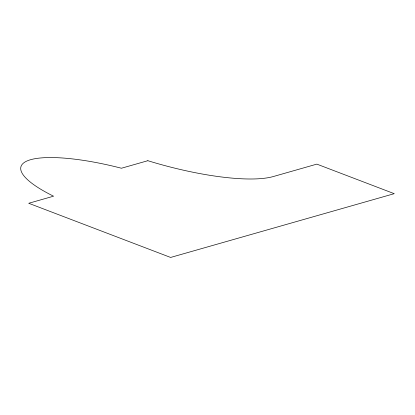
<?xml version="1.0" encoding="UTF-8"?>
<svg xmlns="http://www.w3.org/2000/svg" width="415" height="415" viewBox="0 0 415 415"><rect width="100%" height="100%" fill="white"/><g stroke="black" fill="none" stroke-linecap="round" stroke-linejoin="round"><path stroke-width="0.62" d="M147.849 160.704L121.424 168.236A103.304 25.165 15.3 0 0 27.535 160.755A103.304 25.165 15.3 0 0 53.566 196.191L28.718 203.277L170.622 257.445L394.25 193.67L316.847 164.127L273.366 176.525A118.488 28.863 15.3 0 1 147.849 160.704"/></g></svg>
